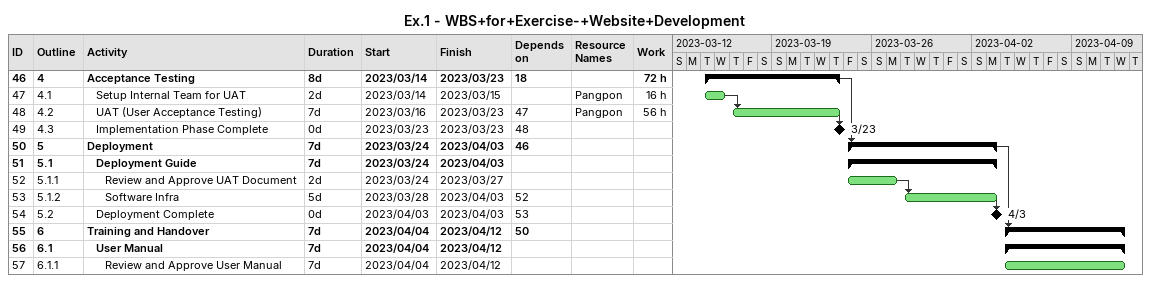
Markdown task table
Ex.1 - WBS+for+Exercise-+Website+Development

| ID | WBS | Task | Duration | Start | Finish | Predecessors | Resources | Work (h) |
|---|---|---|---|---|---|---|---|---|
| 46 | 4 | **Acceptance Testing** | 8d | 2023-03-14 | 2023-03-23 | 18 |  | 72 |
| 47 | 4.1 | Setup Internal Team for UAT | 2d | 2023-03-14 | 2023-03-15 |  | Pangpon | 16 |
| 48 | 4.2 | UAT (User Acceptance Testing) | 7d | 2023-03-16 | 2023-03-23 | 47 | Pangpon | 56 |
| 49 | 4.3 | Implementation Phase Complete | 0d | 2023-03-23 | 2023-03-23 | 48 |  |  |
| 50 | 5 | **Deployment** | 7d | 2023-03-24 | 2023-04-03 | 46 |  |  |
| 51 | 5.1 | **Deployment Guide** | 7d | 2023-03-24 | 2023-04-03 |  |  |  |
| 52 | 5.1.1 | Review and Approve UAT Document | 2d | 2023-03-24 | 2023-03-27 |  |  |  |
| 53 | 5.1.2 | Software Infra | 5d | 2023-03-28 | 2023-04-03 | 52 |  |  |
| 54 | 5.2 | Deployment Complete | 0d | 2023-04-03 | 2023-04-03 | 53 |  |  |
| 55 | 6 | **Training and Handover** | 7d | 2023-04-04 | 2023-04-12 | 50 |  |  |
| 56 | 6.1 | **User Manual** | 7d | 2023-04-04 | 2023-04-12 |  |  |  |
| 57 | 6.1.1 | Review and Approve User Manual | 7d | 2023-04-04 | 2023-04-12 |  |  |  |
